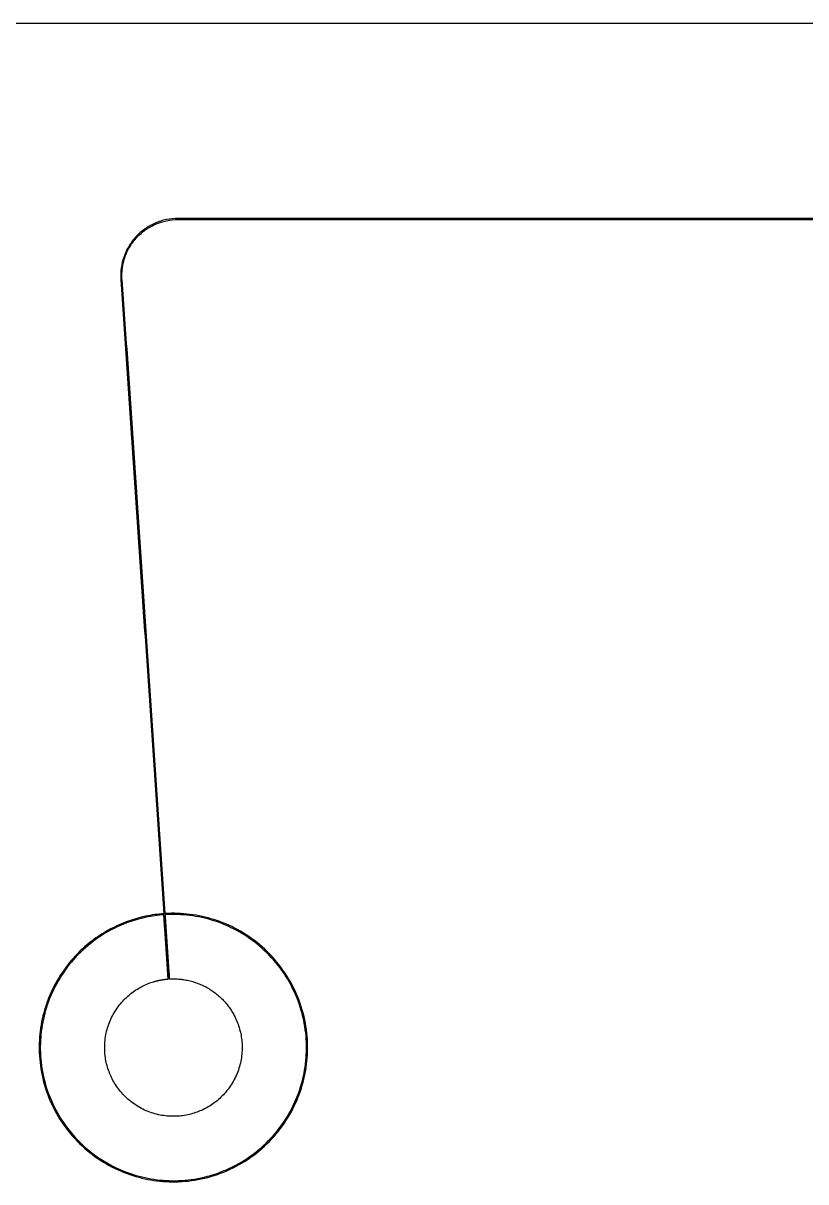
# Model space of a CAD drawing. Header units: inches. Extents: x -37.5 to 58.1, y -26.7 to 54.4.
# Drawn here: x -17.801 to -15.082, y 29.391 to 33.416 of the extents above; entities that cross this region are included whole.
import ezdxf

# ---------------------------------------------------------------- set-up
doc = ezdxf.new("R2010")
doc.units = ezdxf.units.IN
doc.header["$MEASUREMENT"] = 0
doc.layers.add('cut clear acryl', color=1, linetype='Continuous', true_color=0xfb0007)
doc.layers.add('etch clear acryl', color=18, linetype='Continuous', true_color=0x000000)

msp = doc.modelspace()

# ---------------------------------------------------------------- linework, layer by layer
at = {"layer": 'cut clear acryl'}
msp.add_open_spline([(-20.4858, 33.4161), (-13.7439, 33.4161), (-7.002, 33.4161)], degree=2, dxfattribs=at)
at = {"layer": 'etch clear acryl'}
for points, knots in [([(-17.2635, 32.7378), (-17.2769, 32.7378), (-17.3041, 32.735), (-17.3432, 32.7226), (-17.379, 32.7025), (-17.4097, 32.6757), (-17.4344, 32.6432), (-17.4521, 32.6061), (-17.4618, 32.5662), (-17.4628, 32.5389), (-17.4618, 32.5255)], [500.341389, 500.341389, 500.341389, 500.341389, 501.354548, 502.38941, 503.424272, 504.437432, 505.450592, 506.485454, 507.520316, 508.533475, 508.533475, 508.533475, 508.533475]), ([(-17.4579, 32.5258), (-17.4588, 32.5389), (-17.4584, 32.5522), (-17.4566, 32.5652), (-17.4548, 32.5785), (-17.4516, 32.5917), (-17.4471, 32.6043), (-17.4426, 32.617), (-17.4367, 32.6292), (-17.4297, 32.6407), (-17.4229, 32.6519), (-17.4148, 32.6624), (-17.4059, 32.672), (-17.3969, 32.6816), (-17.3869, 32.6903), (-17.3762, 32.698), (-17.3652, 32.7057), (-17.3534, 32.7124), (-17.3411, 32.7177), (-17.3288, 32.7231), (-17.3159, 32.7272), (-17.3027, 32.7299), (-17.2898, 32.7325), (-17.2766, 32.7338), (-17.2635, 32.7338)], [807.331544, 807.331544, 807.331544, 807.331544, 808.336288, 808.336288, 808.336288, 809.362631, 809.362631, 809.362631, 810.388975, 810.388975, 810.388975, 811.393712, 811.393712, 811.393712, 812.398452, 812.398452, 812.398452, 813.424796, 813.424796, 813.424796, 814.45114, 814.45114, 814.45114, 815.455881, 815.455881, 815.455881, 815.455881]), ([(-17.7389, 29.9358), (-17.7413, 29.9218), (-17.743, 29.9077), (-17.7441, 29.8935), (-17.7452, 29.8793), (-17.7457, 29.8651), (-17.7455, 29.8509), (-17.7451, 29.8207), (-17.7417, 29.7906), (-17.7355, 29.7611), (-17.7291, 29.7304), (-17.7195, 29.7003), (-17.707, 29.6715), (-17.6942, 29.642), (-17.6784, 29.6139), (-17.6598, 29.5878), (-17.6413, 29.5616), (-17.62, 29.5373), (-17.5965, 29.5155), (-17.5735, 29.4941), (-17.5483, 29.4751), (-17.5215, 29.4587), (-17.4957, 29.4431), (-17.4684, 29.4299), (-17.4401, 29.4195), (-17.4134, 29.4097), (-17.3858, 29.4023), (-17.3578, 29.3975), (-17.3298, 29.3927), (-17.3013, 29.3905), (-17.2728, 29.3909), (-17.2427, 29.3913), (-17.2126, 29.3946), (-17.1831, 29.4008), (-17.1523, 29.4073), (-17.1222, 29.4169), (-17.0934, 29.4294), (-17.064, 29.4422), (-17.0359, 29.458), (-17.0097, 29.4766), (-16.9835, 29.4951), (-16.9592, 29.5163), (-16.9374, 29.5398), (-16.916, 29.5629), (-16.897, 29.588), (-16.8807, 29.6149), (-16.865, 29.6407), (-16.8518, 29.6679), (-16.8414, 29.6963), (-16.8316, 29.7229), (-16.8242, 29.7505), (-16.8195, 29.7786), (-16.8147, 29.8066), (-16.8124, 29.8351), (-16.8128, 29.8635), (-16.8132, 29.8937), (-16.8166, 29.9238), (-16.8228, 29.9533), (-16.8293, 29.9841), (-16.8388, 30.0141), (-16.8514, 30.043), (-16.8641, 30.0724), (-16.88, 30.1005), (-16.8985, 30.1267), (-16.917, 30.1529), (-16.9383, 30.1771), (-16.9618, 30.199), (-16.9848, 30.2203), (-17.01, 30.2394), (-17.0368, 30.2557), (-17.0626, 30.2714), (-17.0899, 30.2845), (-17.1182, 30.2949), (-17.1449, 30.3048), (-17.1725, 30.3121), (-17.2005, 30.3169), (-17.2286, 30.3217), (-17.257, 30.3239), (-17.2855, 30.3236), (-17.2932, 30.3235), (-17.301, 30.3232), (-17.3087, 30.3227)], [580.394924, 580.394924, 580.394924, 580.394924, 581.479066, 581.479066, 581.479066, 582.563307, 582.563307, 582.563307, 584.864747, 584.864747, 584.864747, 587.262567, 587.262567, 587.262567, 589.711548, 589.711548, 589.711548, 592.160618, 592.160618, 592.160618, 594.558372, 594.558372, 594.558372, 596.859924, 596.859924, 596.859924, 599.030543, 599.030543, 599.030543, 601.201125, 601.201125, 601.201125, 603.502629, 603.502629, 603.502629, 605.900451, 605.900451, 605.900451, 608.349431, 608.349431, 608.349431, 610.798502, 610.798502, 610.798502, 613.196255, 613.196255, 613.196255, 615.497807, 615.497807, 615.497807, 617.668425, 617.668425, 617.668425, 619.839007, 619.839007, 619.839007, 622.140511, 622.140511, 622.140511, 624.538333, 624.538333, 624.538333, 626.987314, 626.987314, 626.987314, 629.436385, 629.436385, 629.436385, 631.834138, 631.834138, 631.834138, 634.135689, 634.135689, 634.135689, 636.306307, 636.306307, 636.306307, 638.47689, 638.47689, 638.47689, 639.06813, 639.06813, 639.06813, 639.06813]), ([(-17.735, 29.9352), (-17.7374, 29.9213), (-17.7391, 29.9073), (-17.7402, 29.8932), (-17.7413, 29.8792), (-17.7418, 29.865), (-17.7416, 29.8509), (-17.7412, 29.821), (-17.7378, 29.7912), (-17.7317, 29.7619), (-17.7253, 29.7314), (-17.7158, 29.7016), (-17.7033, 29.673), (-17.6907, 29.6439), (-17.675, 29.616), (-17.6566, 29.59), (-17.6382, 29.5641), (-17.6172, 29.54), (-17.5939, 29.5184), (-17.571, 29.4972), (-17.5461, 29.4783), (-17.5194, 29.4621), (-17.4939, 29.4466), (-17.4668, 29.4335), (-17.4388, 29.4232), (-17.4123, 29.4135), (-17.3849, 29.4061), (-17.3571, 29.4014), (-17.3293, 29.3966), (-17.3011, 29.3944), (-17.2729, 29.3948), (-17.243, 29.3952), (-17.2131, 29.3985), (-17.1839, 29.4047), (-17.1534, 29.4111), (-17.1236, 29.4206), (-17.095, 29.433), (-17.0658, 29.4457), (-17.0379, 29.4614), (-17.012, 29.4798), (-16.986, 29.4981), (-16.9619, 29.5192), (-16.9403, 29.5425), (-16.9191, 29.5654), (-16.9002, 29.5903), (-16.884, 29.6169), (-16.8685, 29.6425), (-16.8555, 29.6695), (-16.8451, 29.6976), (-16.8354, 29.7241), (-16.8281, 29.7514), (-16.8233, 29.7793), (-16.8186, 29.8071), (-16.8164, 29.8353), (-16.8168, 29.8635), (-16.8172, 29.8934), (-16.8205, 29.9232), (-16.8266, 29.9525), (-16.8331, 29.983), (-16.8426, 30.0128), (-16.855, 30.0414), (-16.8676, 30.0706), (-16.8833, 30.0984), (-16.9017, 30.1244), (-16.9201, 30.1504), (-16.9412, 30.1744), (-16.9645, 30.1961), (-16.9873, 30.2173), (-17.0123, 30.2362), (-17.0389, 30.2523), (-17.0644, 30.2679), (-17.0915, 30.2809), (-17.1196, 30.2912), (-17.146, 30.301), (-17.1734, 30.3083), (-17.2012, 30.313), (-17.229, 30.3178), (-17.2572, 30.32), (-17.2854, 30.3196), (-17.2931, 30.3195), (-17.3008, 30.3192), (-17.3084, 30.3187)], [-93.671649, -93.671649, -93.671649, -93.671649, -92.592409, -92.592409, -92.592409, -91.513169, -91.513169, -91.513169, -89.225001, -89.225001, -89.225001, -86.841388, -86.841388, -86.841388, -84.407012, -84.407012, -84.407012, -81.972637, -81.972637, -81.972637, -79.589023, -79.589023, -79.589023, -77.300856, -77.300856, -77.300856, -75.142376, -75.142376, -75.142376, -72.983896, -72.983896, -72.983896, -70.695728, -70.695728, -70.695728, -68.312115, -68.312115, -68.312115, -65.877739, -65.877739, -65.877739, -63.443364, -63.443364, -63.443364, -61.05975, -61.05975, -61.05975, -58.771583, -58.771583, -58.771583, -56.613103, -56.613103, -56.613103, -54.454623, -54.454623, -54.454623, -52.166455, -52.166455, -52.166455, -49.782842, -49.782842, -49.782842, -47.348466, -47.348466, -47.348466, -44.914091, -44.914091, -44.914091, -42.530477, -42.530477, -42.530477, -40.24231, -40.24231, -40.24231, -38.08383, -38.08383, -38.08383, -35.92535, -35.92535, -35.92535, -35.33796, -35.33796, -35.33796, -35.33796]), ([(-17.3126, 30.3224), (-17.3337, 30.3209), (-17.3546, 30.3179), (-17.3753, 30.3136), (-17.406, 30.3071), (-17.4361, 30.2975), (-17.4649, 30.285), (-17.4943, 30.2722), (-17.5224, 30.2564), (-17.5486, 30.2379), (-17.5748, 30.2193), (-17.5991, 30.1981), (-17.6209, 30.1746), (-17.6423, 30.1516), (-17.6613, 30.1264), (-17.6776, 30.0995), (-17.6933, 30.0738), (-17.7065, 30.0465), (-17.7169, 30.0182), (-17.7218, 30.0048), (-17.7261, 29.9913), (-17.7298, 29.9775), (-17.7334, 29.9638), (-17.7365, 29.9499), (-17.7389, 29.9358)], [564.621285, 564.621285, 564.621285, 564.621285, 566.231392, 566.231392, 566.231392, 568.629214, 568.629214, 568.629214, 571.078195, 571.078195, 571.078195, 573.527266, 573.527266, 573.527266, 575.925018, 575.925018, 575.925018, 578.226503, 578.226503, 578.226503, 579.310709, 579.310709, 579.310709, 580.394924, 580.394924, 580.394924, 580.394924]), ([(-17.3124, 30.3185), (-17.3332, 30.317), (-17.3849, 30.3097), (-17.4652, 30.2841), (-17.5482, 30.2374), (-17.6199, 30.1746), (-17.6762, 30.1001), (-17.709, 30.0321), (-17.7266, 29.9767), (-17.7326, 29.9491), (-17.735, 29.9352)], [-109.354627, -109.354627, -109.354627, -109.354627, -107.754274, -105.370661, -102.936285, -100.50191, -98.118296, -95.830129, -94.750889, -93.671649, -93.671649, -93.671649, -93.671649])]:
    msp.add_open_spline(points, degree=3, knots=knots, dxfattribs=at)
for points in [[(-14.9744, 32.7378), (-16.1189, 32.7378), (-17.2635, 32.7378)], [(-17.2635, 32.7338), (-16.1189, 32.7338), (-14.9744, 32.7338)], [(-17.4618, 32.5255), (-17.3872, 31.424), (-17.3126, 30.3224)], [(-17.3087, 30.3227), (-17.3833, 31.4242), (-17.4579, 32.5258)], [(-17.4579, 32.5258), (-17.3833, 31.4242), (-17.3087, 30.3227)], [(-17.3087, 30.3227), (-17.3833, 31.4242), (-17.4579, 32.5258)], [(-17.2973, 30.0953), (-17.3048, 30.2069), (-17.3124, 30.3185)], [(-17.3084, 30.3187), (-17.3009, 30.2072), (-17.2933, 30.0956)], [(-17.2933, 30.0956), (-17.3009, 30.2072), (-17.3084, 30.3187)], [(-17.3084, 30.3187), (-17.3009, 30.2072), (-17.2933, 30.0956)]]:
    msp.add_open_spline(points, degree=2, dxfattribs=at)
msp.add_rational_spline([(-17.2933, 30.0956), (-17.117, 30.1061), (-17.0554, 29.9405), (-16.9721, 29.7167), (-17.1959, 29.6334), (-17.4197, 29.5501), (-17.503, 29.7739), (-17.5862, 29.9977), (-17.3624, 30.081), (-17.3309, 30.0928), (-17.2973, 30.0953)], [0.906583360408, 0.765428142926, 1, 0.707106781187, 1, 0.707106781187, 1, 0.707106781187, 1, 0.944780812396, 0.910382582628], degree=2, knots=[-29.656951, -29.656951, -29.656951, -27.987819, -27.987819, -25.903692, -25.903692, -23.819566, -23.819566, -21.735439, -21.735439, -21.342519, -21.342519, -21.342519], dxfattribs=at)

doc.saveas('drawing.dxf')
